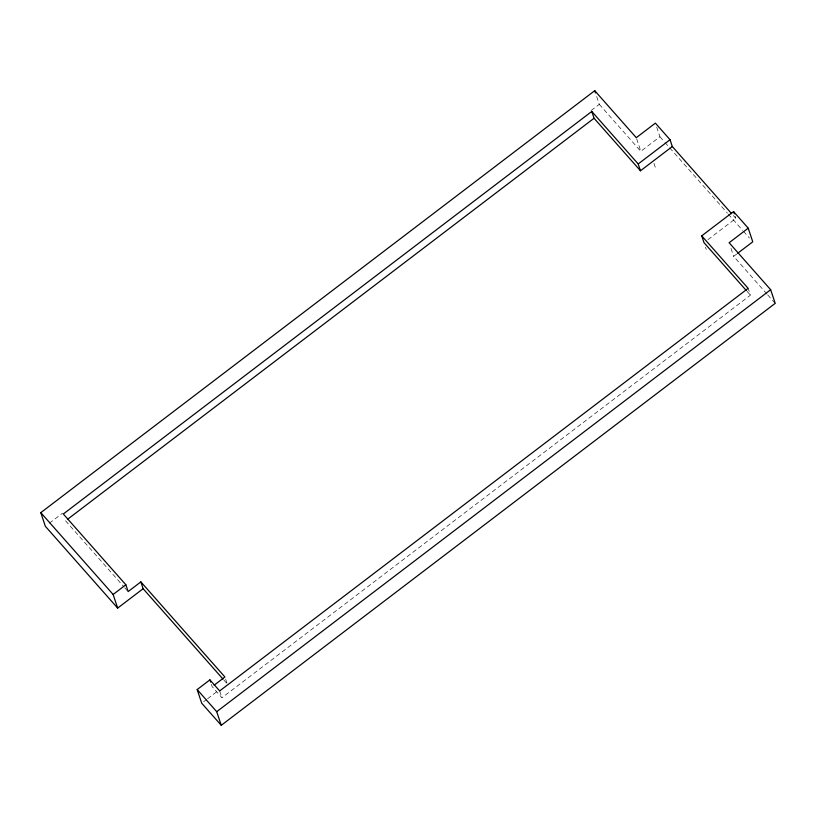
<?xml version="1.0" encoding="UTF-8"?>
<svg xmlns="http://www.w3.org/2000/svg" width="816" height="816" viewBox="0 0 816 816"><rect width="100%" height="100%" fill="white"/><g stroke="black" fill="none" stroke-linecap="round" stroke-linejoin="round"><path stroke-width="0.61" stroke-dasharray="4.08 3.06" d="M49.388 523.189L62.546 513.162M591.182 110.486L599.281 104.315L596.629 96.359M599.281 104.315L640.815 151.307L659.92 136.762L656.513 126.541M707.982 239.629L735.838 218.413L735.083 216.138M766.897 293.954L733.666 256.357L736.675 254.062M203.663 701.709L206.611 699.465M207.59 698.72L217.382 691.264M211.426 684.41L212.18 686.684L221.952 697.741L750.424 295.178L748.16 288.364M733.329 215.567L735.838 218.413M659.92 136.762L664.142 141.535M664.979 142.494L727.444 213.16M728.29 214.118L742.631 230.347M743.478 231.305L749.384 237.986M767.723 294.892L775.2 303.358M747.048 291.363L750.424 295.178M223.819 679.993L226.338 682.849M65.576 520.822L123.961 586.877M124.797 587.816L127.296 590.651M731.014 248.411L733.666 256.357M705.514 247.207L706.268 249.472M653.963 163.353L655.472 167.902M636.664 138.812L640.815 151.307M225.665 679.259L227.174 683.798M219.677 690.928L221.952 697.741"/><path stroke-width="1.22" d="M672.313 146.533L640.478 170.779L638.204 163.965L591.784 111.445L63.311 513.998L125.858 584.776L128.132 591.59L140.862 581.89L143.126 588.703L117.667 608.104L45.339 526.279L40.8 512.642L594.742 90.688L636.276 137.68L655.381 123.134L670.038 139.72L672.313 146.533L731.656 213.68M67.595 519.272L594.048 118.259L591.784 111.445M638.204 163.965L670.038 139.72M117.667 608.104L113.128 594.476L125.858 584.776M746.201 290.404L704.004 242.658L701.729 235.844L733.574 211.589L748.231 228.174L752.76 241.811L737.684 253.297M748.231 228.174L729.127 242.729L770.661 289.721L775.2 303.358L221.258 725.312L201.705 703.198L197.176 689.571L209.906 679.871L219.677 690.928L748.16 288.364L701.729 235.844M214.139 685.195L224.91 676.984L140.862 581.89M221.258 725.312L216.719 711.685L770.661 289.721M594.048 118.259L640.478 170.779M143.126 588.703L222.972 679.045M40.8 512.642L113.128 594.476M197.176 689.571L216.719 711.685M733.574 211.589L734.329 213.863M594.742 90.688L595.496 92.953M209.906 679.871L210.661 682.135"/></g></svg>
